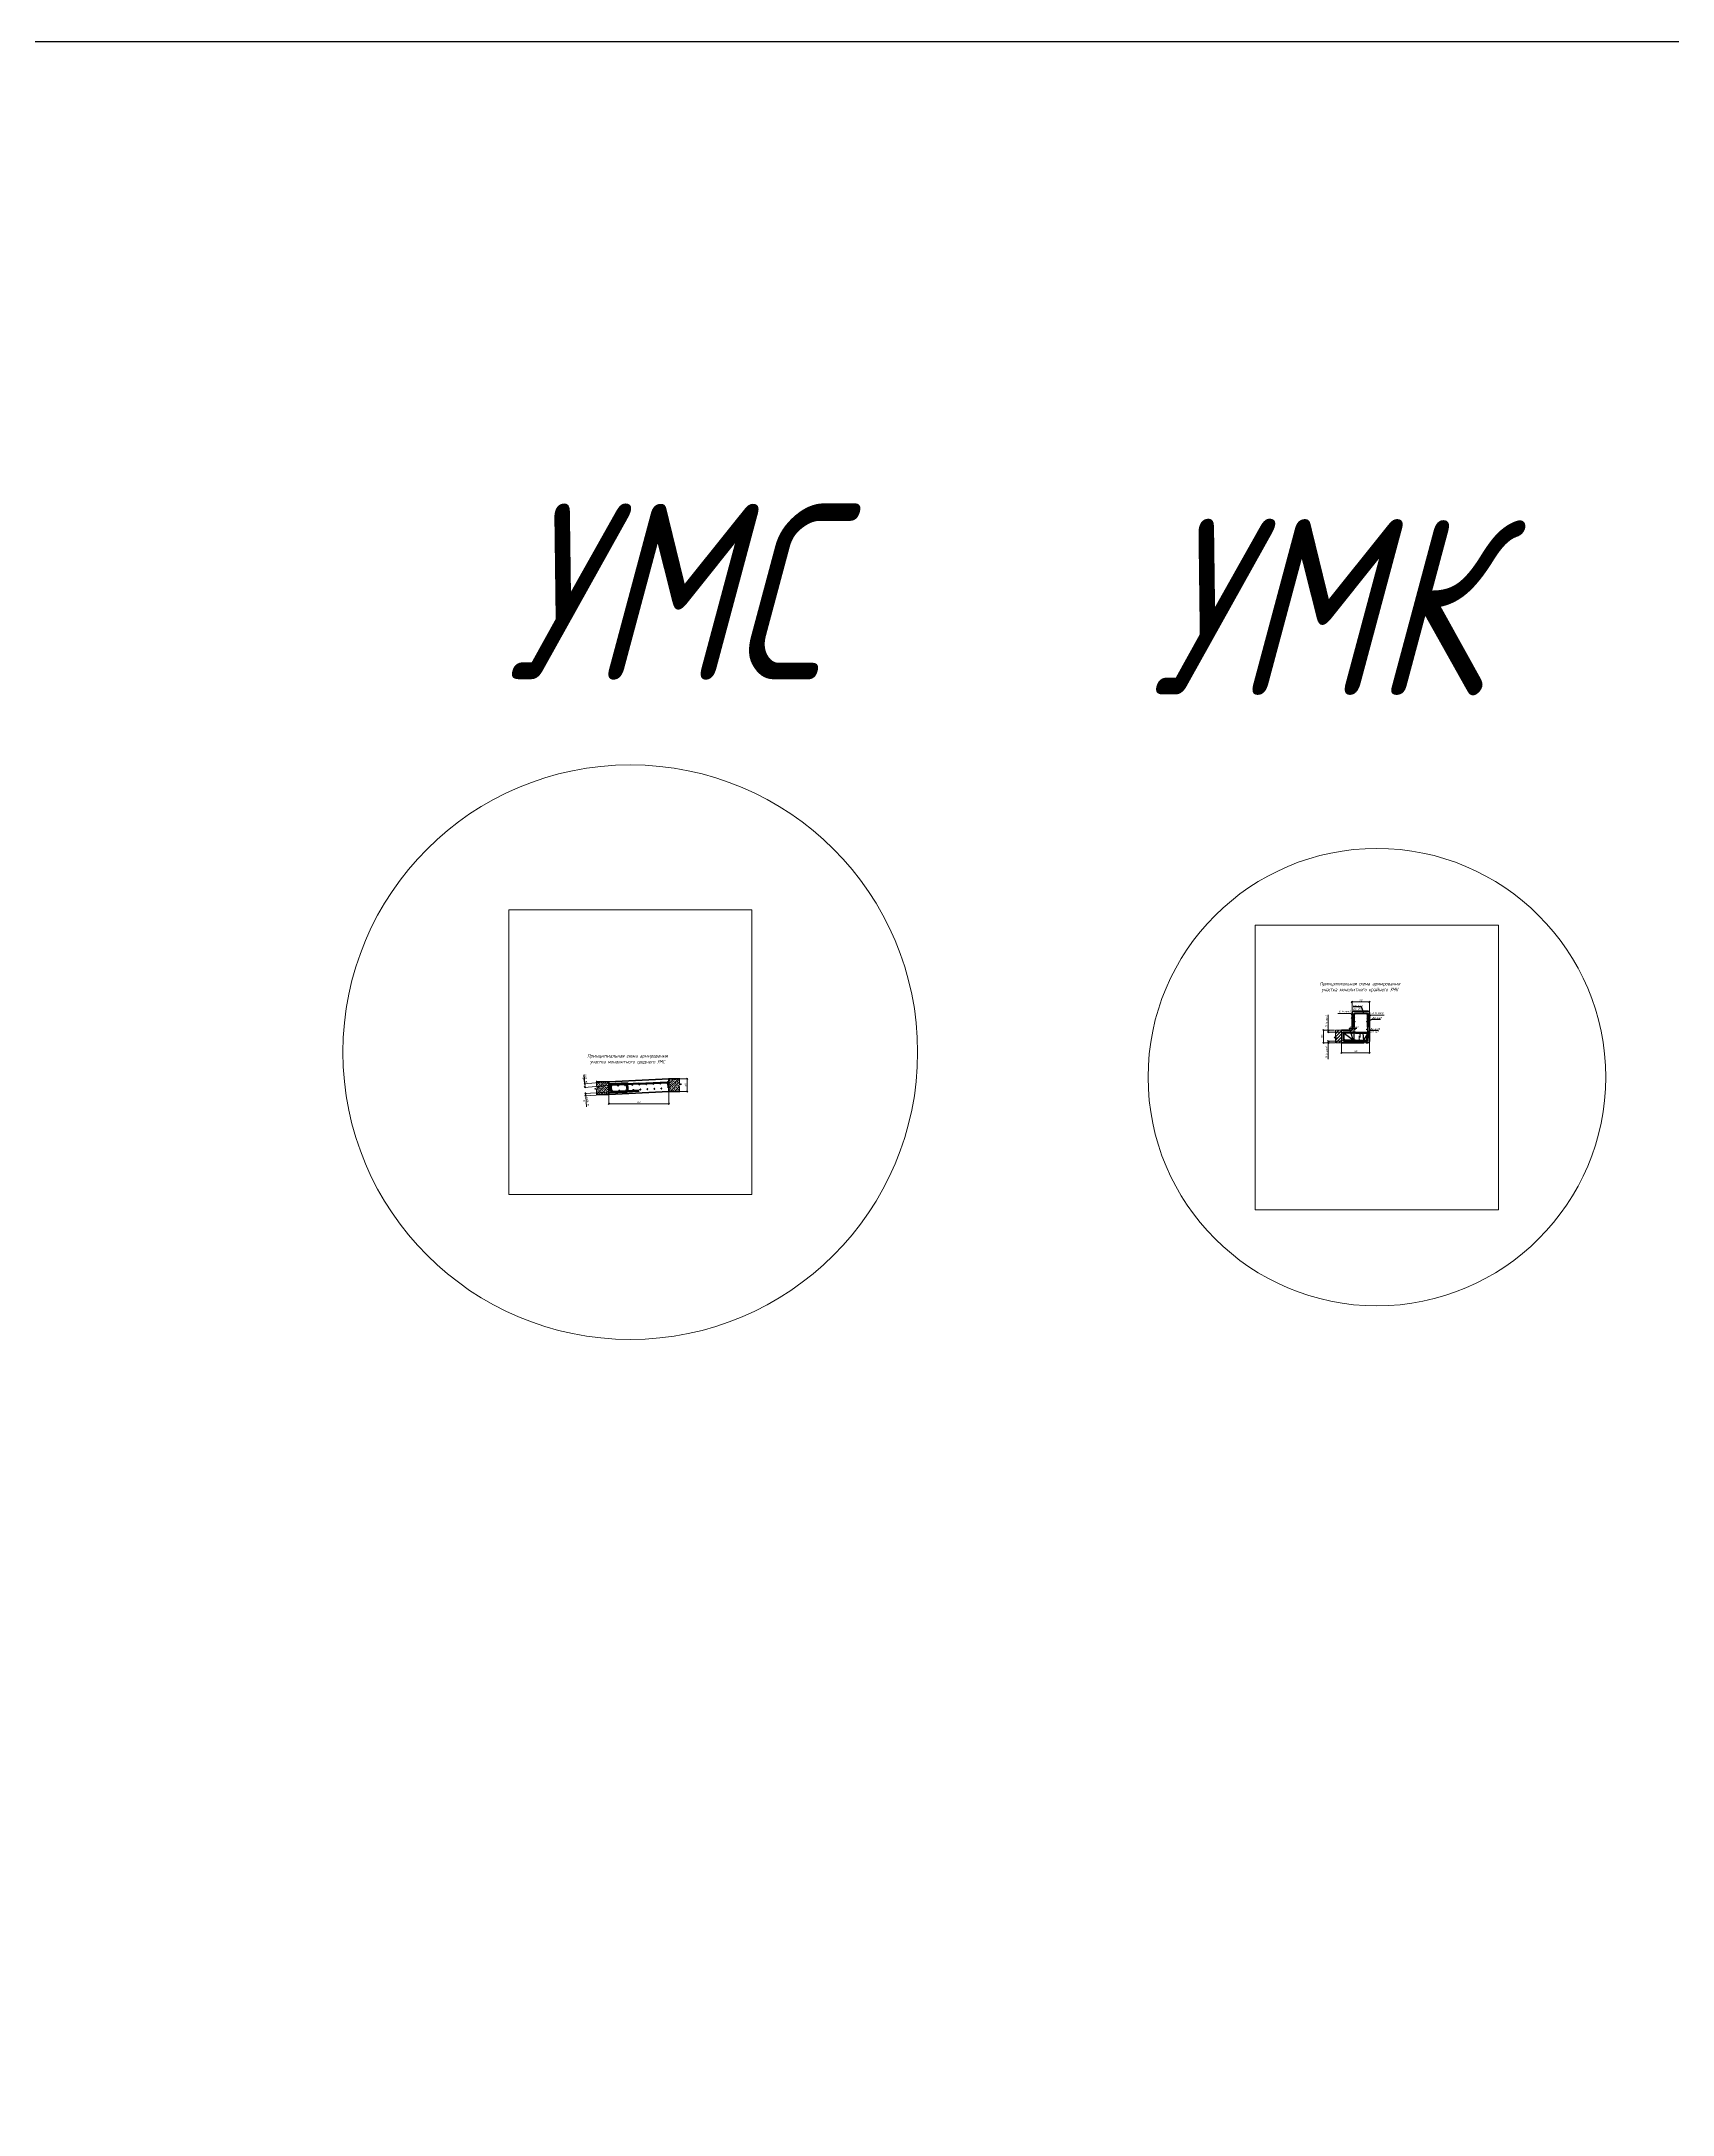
# Model space of a CAD drawing. Header units: millimetres. Extents: x 263685 to 14136308, y -2404013 to 2433772.
# Drawn here: x 6519856 to 6543053, y -197784 to -168288 of the extents above; entities that cross this region are included whole.
import ezdxf
from ezdxf import colors
from ezdxf.entities.mleader import LeaderData, LeaderLine
from ezdxf.math import Vec2, Vec3

# ---------------------------------------------------------------- set-up
doc = ezdxf.new("R2010")
doc.units = ezdxf.units.MM
for name, color, linetype, lineweight in [('1-Бетон', 106, 'Continuous', 35), ('Арматура', 1, 'Continuous', 40), ('ИС_TXT', 4, 'Continuous', 18), ('ИС_АРМ', 1, 'Continuous', 35), ('ИС_АРМ_d10_A400', 40, 'Continuous', 20), ('ИС_АРМ_d16_A400', 1, 'Continuous', 30), ('ИС_АРМ_d8_A240', 111, 'Continuous', 18), ('ИС_Мвн', 3, 'Continuous', 18), ('ИС_МП_Med', 7, 'Continuous', 35), ('ИС_Основная', 7, 'Continuous', 35), ('ИС_ПС_Тон', 3, 'Continuous', 18), ('ИС_Разм', 3, 'Continuous', 18), ('ИС_РЗМ', 3, 'Continuous', 18), ('ИС_Штриховка', 2, 'Continuous', 9), ('Размер', 4, 'Continuous', 25), ('Тонкая', 3, 'Continuous', 15)]:
    doc.layers.add(name, color=color, linetype=linetype, lineweight=lineweight)
doc.layers.add('_Defpoints', color=8, linetype='Continuous', plot=False)
doc.layers.add('VPORTS', color=11, linetype='Continuous', lineweight=0, plot=False)
doc.styles.add('0', font='isocpeur.ttf', dxfattribs={"width": 0.8, "oblique": 15})
doc.styles.add('10', font='isocpeur.ttf', dxfattribs={"width": 0.8, "oblique": 15, "height": 25})
doc.dimstyles.new('10', dxfattribs={"dimscale": 10, "dimtxt": 2.5, "dimasz": 2, "dimexe": 1, "dimexo": 1, "dimgap": 0.8, "dimtad": 1, "dimdec": 0, "dimtxsty": '0', "dimblk": 'OBLIQUE', "dimcen": 2.5, "dimdle": 1, "dimclrd": 256, "dimclre": 256, "dimclrt": 256, "dimaunit": 1, "dimadec": 1, "dimazin": 0, "dimtfac": 1, "dimtdec": 0, "dimtmove": 1, "dimatfit": 3, "dimfxl": 1, "dimlwd": -1, "dimlwe": -1, "dimarcsym": 0})

# ---------------------------------------------------------------- blocks, each defined once
blk = doc.blocks.new('_OBLIQUE')
at = {"color": 0, "linetype": 'ByBlock', "lineweight": -2}
blk.add_line((0.5, 0.5), (-0.5, -0.5), dxfattribs=at)
blk = doc.blocks.new('*D662')
at = {"layer": 'Defpoints', "color": 0, "transparency": 16777216}
for p in [(6527595, -183287), (6527990, -183230), (6527992, -183263)]:
    blk.add_point(p, dxfattribs=at)
at = {"layer": 'ИС_Разм', "transparency": 16777216}
for p, q in [((6527980, -183231), (6527583, -183254)), ((6527982, -183264), (6527585, -183288)), ((6527593, -183244), (6527596, -183297))]:
    blk.add_line(p, q, dxfattribs=at)
at = {"layer": 'ИС_Разм', "transparency": 16777216, "xscale": 20, "yscale": 20, "zscale": 20}
for p, rotation in [((6527593, -183254), 93.38866448963279), ((6527595, -183287), 273.3886644896328)]:
    blk.add_blockref('_OBLIQUE', p, dxfattribs=dict(at, rotation=rotation))
at = {"layer": 'ИС_Разм', "transparency": 16777216, "insert": (6527576, -183368), "char_height": 25, "attachment_point": 5, "rotation": 90, "style": '0'}
blk.add_mtext('20', dxfattribs=at)
blk = doc.blocks.new('*D654')
at = {"layer": 'Defpoints', "color": 0, "transparency": 16777216}
for p in [(6527583, -183119), (6527961, -183086), (6527965, -183136)]:
    blk.add_point(p, dxfattribs=at)
at = {"layer": 'ИС_Разм', "transparency": 16777216}
for p, q in [((6527951, -183087), (6527573, -183120)), ((6527955, -183137), (6527577, -183169)), ((6527588, -183178), (6527582, -183109))]:
    blk.add_line(p, q, dxfattribs=at)
at = {"layer": 'ИС_Разм', "transparency": 16777216, "xscale": 20, "yscale": 20, "zscale": 20}
for p, rotation in [((6527583, -183119), 94.91021370355095), ((6527587, -183168), 274.9102137035509)]:
    blk.add_blockref('_OBLIQUE', p, dxfattribs=dict(at, rotation=rotation))
at = {"layer": 'ИС_Разм', "transparency": 16777216, "insert": (6527554, -183049), "char_height": 25, "attachment_point": 5, "rotation": 90, "style": '0'}
blk.add_mtext('30', dxfattribs=at)
blk = doc.blocks.new('A$C39B41F30')
at = {"layer": 'Тонкая', "color": 3, "linetype": 'Continuous'}
for p, q in [((-30, 78), (30, 102)), ((-30, 78), (0, 69)), ((0, 190), (0, 111)), ((30, 102), (0, 111)), ((0, 69), (0, -10))]:
    blk.add_line(p, q, dxfattribs=at)
blk = doc.blocks.new('*D655')
at = {"layer": 'Defpoints', "color": 0, "transparency": 16777216}
for p in [(6528777, -183046), (6528777, -183226), (6529038, -183226)]:
    blk.add_point(p, dxfattribs=at)
at = {"layer": 'ИС_Разм', "transparency": 16777216}
for p, q in [((6528787, -183046), (6529048, -183046)), ((6529038, -183036), (6529038, -183236)), ((6528787, -183226), (6529048, -183226))]:
    blk.add_line(p, q, dxfattribs=at)
at = {"layer": 'ИС_Разм', "transparency": 16777216, "xscale": 20, "yscale": 20, "zscale": 20}
for p, rotation in [((6529038, -183046), 90), ((6529038, -183226), 270)]:
    blk.add_blockref('_OBLIQUE', p, dxfattribs=dict(at, rotation=rotation))
at = {"layer": 'ИС_Разм', "transparency": 16777216, "insert": (6529018, -183136), "char_height": 25, "attachment_point": 5, "rotation": 90, "style": '0'}
blk.add_mtext('180', dxfattribs=at)
blk = doc.blocks.new('*D763')
at = {"layer": 'Defpoints', "color": 0, "transparency": 16777216}
for p in [(6527927, -183269), (6528777, -183226), (6528777, -183401)]:
    blk.add_point(p, dxfattribs=at)
at = {"layer": 'ИС_Разм', "transparency": 16777216}
for p, q in [((6527917, -183401), (6528787, -183401)), ((6527927, -183279), (6527927, -183411)), ((6528777, -183236), (6528777, -183411))]:
    blk.add_line(p, q, dxfattribs=at)
at = {"layer": 'ИС_Разм', "transparency": 16777216, "xscale": 20, "yscale": 20, "zscale": 20, "rotation": 180}
blk.add_blockref('_OBLIQUE', (6527927, -183401), dxfattribs=at)
at = {"layer": 'ИС_Разм', "transparency": 16777216, "xscale": 20, "yscale": 20, "zscale": 20}
blk.add_blockref('_OBLIQUE', (6528777, -183401), dxfattribs=at)
at = {"layer": 'ИС_Разм', "transparency": 16777216, "insert": (6528352, -183380), "char_height": 25, "attachment_point": 5, "style": '0'}
blk.add_mtext('850', dxfattribs=at)
blk = doc.blocks.new('*D656')
at = {"layer": 'Defpoints', "color": 0, "transparency": 16777216}
for p in [(6538088, -182534), (6538258, -182354), (6538259, -182534)]:
    blk.add_point(p, dxfattribs=at)
at = {"layer": 'ИС_РЗМ', "transparency": 16777216}
for p, q in [((6538248, -182354), (6538078, -182354)), ((6538249, -182534), (6538078, -182534)), ((6538088, -182344), (6538088, -182544))]:
    blk.add_line(p, q, dxfattribs=at)
at = {"layer": 'ИС_РЗМ', "transparency": 16777216, "xscale": 20, "yscale": 20, "zscale": 20}
for p, rotation in [((6538088, -182354), 90), ((6538088, -182534), 270)]:
    blk.add_blockref('_OBLIQUE', p, dxfattribs=dict(at, rotation=rotation))
at = {"layer": 'ИС_РЗМ', "transparency": 16777216, "insert": (6538068, -182444), "char_height": 25, "attachment_point": 5, "rotation": 90, "style": '0'}
blk.add_mtext('180', dxfattribs=at)
blk = doc.blocks.new('A$C4D9408DB')
at = {"layer": 'ИС_Штриховка'}
h = blk.add_hatch(dxfattribs=at)
h.set_pattern_fill('ANSI31', color=256, scale=10, angle=90, style=0)
h.set_pattern_definition([(135, (-124209.044, 128679.412), (-22.4506403, -22.4506403), [])])
h.paths.add_polyline_path([(53, -108), (123, -108), (87, -86), (87, 0), (0, 0), (0, -116), (68, -116)])
h.paths.add_polyline_path([(0, -116), (0, -180), (87, -180), (87, -127), (68, -116)])
at = {"layer": 'ИС_TXT'}
for points in [[(0, -37), (-264, -37), (-264, -107)], [(0, -153), (-251, -153), (-251, -83)]]:
    blk.add_lwpolyline(points, dxfattribs=at)
at = {"layer": 'ИС_Мвн'}
blk.add_lwpolyline([(0, -180), (0, 0), (87, 0), (87, -92), (106, -108), (63, -108), (87, -124), (87, -180), (0, -180)], dxfattribs=at)
blk = doc.blocks.new('*D657')
at = {"layer": 'Defpoints', "color": 0, "transparency": 16777216}
for p in [(6538158, -182534), (6538258, -182534), (6538342, -182514)]:
    blk.add_point(p, dxfattribs=at)
at = {"layer": 'ИС_РЗМ', "transparency": 16777216}
for p, q in [((6538332, -182514), (6538148, -182514)), ((6538248, -182534), (6538148, -182534)), ((6538158, -182504), (6538158, -182544)), ((6538158, -182766), (6538158, -182534))]:
    blk.add_line(p, q, dxfattribs=at)
at = {"layer": 'ИС_РЗМ', "transparency": 16777216, "xscale": 20, "yscale": 20, "zscale": 20}
for p, rotation in [((6538158, -182514), 90), ((6538158, -182534), 270)]:
    blk.add_blockref('_OBLIQUE', p, dxfattribs=dict(at, rotation=rotation))
at = {"layer": 'ИС_РЗМ', "transparency": 16777216, "insert": (6538133, -182672), "char_height": 25, "width": 203.71, "attachment_point": 5, "rotation": 90, "style": '0'}
blk.add_mtext('20 (в свету)', dxfattribs=at)
blk = doc.blocks.new('*D658')
at = {"layer": 'Defpoints', "color": 0, "transparency": 16777216}
for p in [(6538158, -182354), (6538258, -182354), (6538370, -182385)]:
    blk.add_point(p, dxfattribs=at)
at = {"layer": 'ИС_РЗМ', "transparency": 16777216}
for p, q in [((6538158, -182136), (6538158, -182354)), ((6538248, -182354), (6538148, -182354)), ((6538360, -182385), (6538148, -182385)), ((6538158, -182395), (6538158, -182344))]:
    blk.add_line(p, q, dxfattribs=at)
at = {"layer": 'ИС_РЗМ', "transparency": 16777216, "xscale": 20, "yscale": 20, "zscale": 20}
for p, rotation in [((6538158, -182354), 90), ((6538158, -182385), 270)]:
    blk.add_blockref('_OBLIQUE', p, dxfattribs=dict(at, rotation=rotation))
at = {"layer": 'ИС_РЗМ', "transparency": 16777216, "insert": (6538133, -182229), "char_height": 25, "attachment_point": 5, "rotation": 90, "style": '0'}
blk.add_mtext('30 (в свету)', dxfattribs=at)
blk = doc.blocks.new('*D766')
at = {"layer": 'Defpoints', "color": 0, "transparency": 16777216}
for p in [(6538345, -182534, 5778), (6538745, -182514, 5778), (6538745, -182676)]:
    blk.add_point(p, dxfattribs=at)
at = {"layer": 'ИС_Разм', "transparency": 16777216}
for p, q in [((6538345, -182544), (6538345, -182686)), ((6538745, -182524), (6538745, -182686)), ((6538335, -182676), (6538755, -182676))]:
    blk.add_line(p, q, dxfattribs=at)
at = {"layer": 'ИС_Разм', "transparency": 16777216, "xscale": 20, "yscale": 20, "zscale": 20, "rotation": 180}
blk.add_blockref('_OBLIQUE', (6538345, -182676), dxfattribs=at)
at = {"layer": 'ИС_Разм', "transparency": 16777216, "xscale": 20, "yscale": 20, "zscale": 20}
blk.add_blockref('_OBLIQUE', (6538745, -182676), dxfattribs=at)
at = {"layer": 'ИС_Разм', "transparency": 16777216, "insert": (6538545, -182655), "char_height": 25, "attachment_point": 5, "style": '0'}
blk.add_mtext('400', dxfattribs=at)
blk = doc.blocks.new('*U366')
h = blk.add_hatch(color=256)
edge = h.paths.add_edge_path()
edge.add_arc((0, 0), 4, 0, 180)
edge.add_arc((0, 0), 4, 180, 360)
blk.add_circle((0, 0), 4)
blk = doc.blocks.new('*U474')
blk.add_blockref('*U366', (0, 0))
blk = doc.blocks.new('*U473')
at = {"layer": 'ИС_АРМ_d10_A400', "color": 0, "linetype": 'ByBlock', "lineweight": -2, "transparency": 16777216}
for p in [(0, 0), (170, 0), (0, -110), (0, -220), (170, -110), (170, -220)]:
    blk.add_blockref('*U474', p, dxfattribs=at)
blk = doc.blocks.new('_None')
blk = doc.blocks.new('*D659')
at = {"layer": 'Defpoints', "color": 0, "transparency": 16777216}
for p in [(6538717, -182191), (6538745, -182179), (6538745, -182191)]:
    blk.add_point(p, dxfattribs=at)
at = {"layer": 'ИС_Мвн', "transparency": 16777216}
for p, q in [((6538707, -182179), (6538755, -182179)), ((6538717, -182181), (6538717, -182169)), ((6538731, -182179), (6538764, -182142)), ((6538745, -182181), (6538745, -182169)), ((6538764, -182142), (6538952, -182142))]:
    blk.add_line(p, q, dxfattribs=at)
at = {"layer": 'ИС_Мвн', "transparency": 16777216, "xscale": 20, "yscale": 20, "zscale": 20, "rotation": 180}
blk.add_blockref('_OBLIQUE', (6538717, -182179), dxfattribs=at)
at = {"layer": 'ИС_Мвн', "transparency": 16777216, "xscale": 20, "yscale": 20, "zscale": 20}
blk.add_blockref('_OBLIQUE', (6538745, -182179), dxfattribs=at)
at = {"layer": 'ИС_Мвн', "transparency": 16777216, "insert": (6538858, -182116), "char_height": 25, "attachment_point": 5, "style": '0'}
blk.add_mtext('30 (в свету)', dxfattribs=at)
blk = doc.blocks.new('*D660')
at = {"layer": 'Defpoints', "color": 0, "transparency": 16777216}
for p in [(6538495, -182179), (6538495, -182191), (6538523, -182191)]:
    blk.add_point(p, dxfattribs=at)
at = {"layer": 'Тонкая', "transparency": 16777216}
for p, q in [((6538479, -182118), (6538292, -182118)), ((6538509, -182179), (6538479, -182118)), ((6538533, -182179), (6538485, -182179)), ((6538495, -182181), (6538495, -182169)), ((6538523, -182181), (6538523, -182169))]:
    blk.add_line(p, q, dxfattribs=at)
at = {"layer": 'Тонкая', "transparency": 16777216, "xscale": 20, "yscale": 20, "zscale": 20, "rotation": 180}
blk.add_blockref('_OBLIQUE', (6538495, -182179), dxfattribs=at)
at = {"layer": 'Тонкая', "transparency": 16777216, "xscale": 20, "yscale": 20, "zscale": 20}
blk.add_blockref('_OBLIQUE', (6538523, -182179), dxfattribs=at)
at = {"layer": 'Тонкая', "transparency": 16777216, "insert": (6538386, -182093), "char_height": 25, "attachment_point": 5, "style": '0'}
blk.add_mtext('30 (в свету)', dxfattribs=at)
blk = doc.blocks.new('*D661')
at = {"layer": 'Defpoints', "color": 0, "transparency": 16777216}
for p in [(6538745, -181954), (6538495, -182104), (6538745, -182104)]:
    blk.add_point(p, dxfattribs=at)
at = {"layer": 'ИС_Разм', "transparency": 16777216}
for p, q in [((6538485, -181954), (6538755, -181954)), ((6538495, -182094), (6538495, -181944)), ((6538745, -182094), (6538745, -181944))]:
    blk.add_line(p, q, dxfattribs=at)
at = {"layer": 'ИС_Разм', "transparency": 16777216, "xscale": 20, "yscale": 20, "zscale": 20, "rotation": 180}
blk.add_blockref('_OBLIQUE', (6538495, -181954), dxfattribs=at)
at = {"layer": 'ИС_Разм', "transparency": 16777216, "xscale": 20, "yscale": 20, "zscale": 20}
blk.add_blockref('_OBLIQUE', (6538745, -181954), dxfattribs=at)
at = {"layer": 'ИС_Разм', "transparency": 16777216, "insert": (6538620, -181934), "char_height": 25, "attachment_point": 5, "style": '0'}
blk.add_mtext('250', dxfattribs=at)
blk = doc.blocks.new('*U470')
blk.add_blockref('*U366', (0, 0))
blk = doc.blocks.new('*U469')
at = {"layer": 'ИС_АРМ_d8_A240', "color": 0, "linetype": 'ByBlock', "lineweight": -2, "transparency": 16777216}
for p in [(-315, 90), (-315, 0), (-210, 90), (-210, 0), (-105, 90), (-105, 0), (0, 90), (0, 0)]:
    blk.add_blockref('*U470', p, dxfattribs=at)

msp = doc.modelspace()

# ---------------------------------------------------------------- hatches: boundary and pattern name
at = {"layer": 'Арматура', "ltscale": 20}
for points in [[(6527961.8599, -183149.2908, 1), (6527953.8698, -183149.6898, 1)], [(6528061.7354, -183144.3025, 1), (6528053.7453, -183144.7016, 1)], [(6528161.6109, -183139.3143, 1), (6528153.6208, -183139.7133, 1)], [(6528261.4864, -183134.326, 1), (6528253.4963, -183134.7251, 1)], [(6528361.3619, -183129.3378, 1), (6528353.3719, -183129.7369, 1)], [(6528461.2374, -183124.3496, 1), (6528453.2474, -183124.7486, 1)], [(6528561.1129, -183119.3613, 1), (6528553.1229, -183119.7604, 1)], [(6528660.9884, -183114.3731, 1), (6528652.9984, -183114.7721, 1)], [(6528760.8639, -183109.3848, 1), (6528752.8739, -183109.7839, 1)], [(6527978.2615, -183219.5657, 1), (6527970.2714, -183219.9647, 1)], [(6528078.137, -183214.5774, 1), (6528070.1469, -183214.9765, 1)], [(6528178.0125, -183209.5892, 1), (6528170.0224, -183209.9883, 1)], [(6528277.888, -183204.601, 1), (6528269.898, -183205, 1)], [(6528377.7635, -183199.6127, 1), (6528369.7735, -183200.0118, 1)], [(6528477.639, -183194.6245, 1), (6528469.649, -183195.0235, 1)], [(6528577.5145, -183189.6362, 1), (6528569.5245, -183190.0353, 1)], [(6528677.39, -183184.648, 1), (6528669.4, -183185.047, 1)]]:
    msp.add_hatch(color=1, dxfattribs=at).paths.add_polyline_path(points)
at = {"layer": 'ИС_Штриховка'}
h = msp.add_hatch(dxfattribs=at)
h.set_pattern_fill('ANSI33', color=256, scale=7, style=0)
h.set_pattern_definition([(45, (5704272.76, -391263.1), (-31.4308964, 31.4308964), []), (45, (5704304.19, -391263.1), (-31.4308964, 31.4308964), [22.225, -11.1125])])
h.paths.add_polyline_path([(6527749.9042, -183089.0676), (6527749.9042, -183155.0761), (6527780.0687, -183164.1034), (6527719.7397, -183188.7097), (6527749.9042, -183197.737), (6527749.9042, -183269.0676), (6527926.9537, -183269.0676), (6527926.9537, -183089.0676)])
h = msp.add_hatch(dxfattribs=at)
h.set_pattern_fill('ANSI33', color=256, scale=7, style=0)
h.set_pattern_definition([(45, (5704523.04, -391265.353), (-31.4308964, 31.4308964), []), (45, (5704554.47, -391265.353), (-31.4308964, 31.4308964), [22.225, -11.1125])])
h.paths.add_polyline_path([(6528931.1392, -183157.3925), (6528900.9747, -183148.3651), (6528961.3037, -183123.7589), (6528931.1392, -183114.7315), (6528931.1392, -183046.062), (6528777.2336, -183046.062), (6528777.2336, -183226.062), (6528931.1392, -183226.062)])

# ---------------------------------------------------------------- linework, layer by layer
at = {"color": 1}
msp.add_lwpolyline([(6328301.4996, -168287.8703), (6595534.7573, -168287.8703), (6595534.7573, -265560.0889), (6328301.4996, -265560.0889)], close=True, dxfattribs=at)
at = {"layer": '1-Бетон', "elevation": 5778.159}
msp.add_lwpolyline([(6538344.9233, -182534.1282), (6538664.5063, -182534.1282, -1), (6538694.5063, -182534.1282), (6538724.7753, -182534.1282), (6538744.7753, -182514.1282), (6538744.7753, -182104.1282), (6538724.7753, -182084.1282), (6538514.7753, -182084.1282), (6538494.7753, -182104.2553), (6538494.7753, -182354.1282), (6538344.9233, -182354.1282)], format="xyb", dxfattribs=at)
at = {"layer": '1-Бетон'}
msp.add_lwpolyline([(6528777.2336, -183226.062), (6527926.9537, -183269.0676), (6527926.9537, -183089.0676), (6528777.2336, -183046.062)], close=True, dxfattribs=at)
at = {"layer": '_Defpoints'}
for p, q in [((6527935.0233, -183148.805), (6527938.515, -183218.7178)), ((6527948.5065, -183148.1316), (6527951.9982, -183218.0444)), ((6527953.005, -183223.7251), (6527949.5133, -183153.8122)), ((6528352.761, -183111.1695), (6527951.3544, -183131.2079)), ((6528353.443, -183124.6531), (6527951.5903, -183144.7235)), ((6527968.4857, -183222.9519), (6527964.994, -183153.039)), ((6528352.761, -183111.1695), (6528754.1411, -183090.6044)), ((6528353.443, -183124.6531), (6528755.27, -183104.0749)), ((6528758.682, -183107.1544), (6528762.2621, -183177.0628)), ((6528772.1643, -183106.4639), (6528775.7445, -183176.3723)), ((6527970.8452, -183225.0869), (6528357.5459, -183205.7732)), ((6527971.6183, -183240.5676), (6528358.3289, -183221.2535))]:
    msp.add_line(p, q, dxfattribs=at)
at = {"layer": '_Defpoints', "elevation": 5778.159}
for points in [[(6538519.7748, -182312.6372), (6538519.7749, -182123.8288, -0.4142133233), (6538533.7749, -182109.8288), (6538705.7752, -182109.8288, -0.4142138034), (6538719.7752, -182123.8288), (6538719.7751, -182312.6372)], [(6538529.7748, -182312.6372), (6538529.7749, -182123.8288, -0.4142133233), (6538533.7749, -182119.8288), (6538705.7752, -182119.8288, -0.4142138034), (6538709.7752, -182123.8288), (6538709.7751, -182312.6372)]]:
    msp.add_lwpolyline(points, format="xyb", dxfattribs=at)
at = {"layer": '_Defpoints'}
for centre, radius, start, end in [((6527951.7524, -183147.9695), 16.75, 92.85923901, 182.85923903), ((6527951.7524, -183147.9695), 3.25, 92.85923901, 182.85923903), ((6528755.4362, -183107.3206), 16.75, 2.93165729, 92.9316573), ((6528755.4362, -183107.3206), 3.25, 2.93165729, 92.9316573), ((6527970.7329, -183222.8397), 17.75, 182.85923903, 272.85923901), ((6527970.7329, -183222.8397), 2.25, 182.85923903, 272.85923901)]:
    msp.add_arc(centre, radius, start, end, dxfattribs=at)
at = {"layer": 'Defpoints', "elevation": 5778.159}
for points in [[(6538544.8493, -182384.1276), (6538377.1103, -182384.1276, 0.4142135624), (6538362.1103, -182399.1276), (6538362.1103, -182469.1276)], [(6538544.8493, -182514.1388), (6538385.1103, -182514.1388, -0.4142135624), (6538370.1103, -182499.1388), (6538370.1103, -182429.1388)], [(6538544.8493, -182384.1276), (6538712.5883, -182384.1276, -0.4142135624), (6538727.5883, -182399.1276), (6538727.5883, -182469.1276)], [(6538544.8493, -182514.1388), (6538704.5883, -182514.1388, 0.4142135624), (6538719.5883, -182499.1388), (6538719.5883, -182429.1388)]]:
    msp.add_lwpolyline(points, format="xyb", dxfattribs=at)
for points in [[(6538544.8493, -182399.1276), (6538377.1103, -182399.1276), (6538377.1103, -182469.1276)], [(6538544.8493, -182499.1388), (6538385.1103, -182499.1388), (6538385.1103, -182429.1388)], [(6538544.8493, -182399.1276), (6538712.5883, -182399.1276), (6538712.5883, -182469.1276)], [(6538544.8493, -182499.1388), (6538704.5883, -182499.1388), (6538704.5883, -182429.1388)]]:
    msp.add_lwpolyline(points, dxfattribs=at)
at = {"layer": 'VPORTS'}
for centre in [(6527957.9388, -183149.4866), (6528057.8143, -183144.4984), (6528157.6898, -183139.5101), (6528257.5653, -183134.5219), (6528357.4408, -183129.5336), (6528457.3163, -183124.5454), (6528557.1919, -183119.5571), (6528657.0674, -183114.5689), (6528756.9429, -183109.5807), (6527974.2583, -183219.7656), (6528074.1338, -183214.7774), (6528174.0093, -183209.7891), (6528273.8848, -183204.8009), (6528373.7603, -183199.8126), (6528473.6359, -183194.8244), (6528573.5114, -183189.8362), (6528673.3869, -183184.8479)]:
    msp.add_circle(centre, 4.5, dxfattribs=at)
at = {"layer": 'Арматура', "color": 7, "ltscale": 20}
for centre in [(6527957.9388, -183149.4866), (6528057.8143, -183144.4984), (6528157.6898, -183139.5101), (6528257.5653, -183134.5219), (6528357.4408, -183129.5336), (6528457.3163, -183124.5454), (6528557.1919, -183119.5571), (6528657.0674, -183114.5689), (6528756.9429, -183109.5807), (6527974.2664, -183219.7652), (6527974.2664, -183219.7652), (6528074.142, -183214.777), (6528074.142, -183214.777), (6528174.0175, -183209.7887), (6528174.0175, -183209.7887), (6528273.893, -183204.8005), (6528273.893, -183204.8005), (6528373.7685, -183199.8122), (6528373.7685, -183199.8122), (6528473.644, -183194.824), (6528473.644, -183194.824), (6528573.5195, -183189.8358), (6528573.5195, -183189.8358), (6528673.395, -183184.8475), (6528673.395, -183184.8475)]:
    msp.add_circle(centre, 4, dxfattribs=at)
at = {"layer": 'ИС_АРМ', "color": 4}
for points in [[(6527922.3019, -183248.909), (6528185.9735, -183235.7474), (6528181.0907, -183137.9282)], [(6527926.9537, -183119.4772), (6528190.6115, -183106.1418), (6528195.5589, -183203.9578)]]:
    msp.add_lwpolyline(points, dxfattribs=at)
at = {"layer": 'ИС_АРМ_d16_A400', "lineweight": -3}
for p, q in [((6527960.7454, -183223.3385), (6527957.2536, -183153.4256)), ((6527971.2318, -183232.8272), (6528357.9374, -183213.5133))]:
    msp.add_line(p, q, dxfattribs=at)
at = {"layer": 'ИС_АРМ_d16_A400', "lineweight": -3, "elevation": 5778.159}
for points in [[(6538524.7748, -182312.6372), (6538524.7749, -182123.8288, -0.4142133233), (6538533.7749, -182114.8288), (6538705.7752, -182114.8288, -0.4142138034), (6538714.7752, -182123.8288), (6538714.7751, -182312.6372), (6538714.7754, -182502.1567, -0.414217093), (6538705.7754, -182511.1568), (6538533.7751, -182511.1568, -0.4142138014), (6538524.7751, -182502.1568), (6538524.7753, -182312.6372)], [(6538369.6103, -182469.1276), (6538369.6103, -182399.1276, -0.4142135624), (6538377.1103, -182391.6276), (6538544.8493, -182391.6276), (6538712.5883, -182391.6276, -0.4142135624), (6538720.0883, -182399.1276), (6538720.0883, -182469.1276)], [(6538712.0883, -182429.1388), (6538712.0883, -182499.1388, -0.4142135624), (6538704.5883, -182506.6388), (6538544.8493, -182506.6388), (6538385.1103, -182506.6388, -0.4142135624), (6538377.6103, -182499.1388), (6538377.6103, -182429.1388)]]:
    msp.add_lwpolyline(points, format="xyb", dxfattribs=at)
at = {"layer": 'ИС_АРМ_d16_A400', "lineweight": -3}
msp.add_lwpolyline([(6527945.2566, -183218.3811), (6527941.7649, -183148.4683, -0.4142135623), (6527951.2536, -183137.9819), (6528353.102, -183117.9117), (6528754.9248, -183097.3337, -0.4142135623), (6528765.4232, -183106.8092), (6528769.0033, -183176.7175)], format="xyb", dxfattribs=at)
at = {"layer": 'ИС_МП_Med'}
for p, q in [((6527749.9042, -183089.0676), (6527926.9537, -183089.0676)), ((6527926.9537, -183089.0676), (6527926.9537, -183269.0676)), ((6527926.9537, -183269.0676), (6527749.9042, -183269.0676))]:
    msp.add_line(p, q, dxfattribs=at)
msp.add_lwpolyline([(6528931.1392, -183046.062), (6528777.2336, -183046.062), (6528777.2336, -183226.062), (6528931.1392, -183226.062)], dxfattribs=at)
at = {"layer": 'ИС_Основная', "color": 6, "ltscale": 20}
msp.add_arc((6527970.7329, -183222.8397), 10, 182.85923903, 272.85923901, dxfattribs=at)
at = {"layer": 'ИС_Разм'}
msp.add_line((6527595.931, -183296.9343), (6527605.8292, -183448.3407), dxfattribs=at)
at = {"layer": 'ИС_Разм', "color": 1}
for points in [[(6526501.9259, -180643.2861), (6529959.146, -180643.2861), (6529959.146, -184692.7636), (6526501.9259, -184692.7636)], [(6537118.9362, -180860.3703), (6540576.1563, -180860.3703), (6540576.1563, -184909.8478), (6537118.9362, -184909.8478)]]:
    msp.add_lwpolyline(points, close=True, dxfattribs=at)
at = {"layer": 'ИС_Разм'}
for centre, radius in [((6528230.5359, -182668.0248), 4086.8665), ((6538848.4931, -183023.7405), 3254.0473)]:
    msp.add_circle(centre, radius, dxfattribs=at)
at = {"layer": 'Размер'}
msp.add_line((6527582.7293, -183118.9964), (6527573.0911, -182991.7722), dxfattribs=at)

# ---------------------------------------------------------------- block references
at = {"layer": 'ИС_АРМ_d10_A400', "lineweight": -3, "xscale": -1}
msp.add_blockref('*U473', (6538704.7752, -182124.1288, 5778.159), dxfattribs=at)
at = {"layer": 'ИС_АРМ_d8_A240', "lineweight": -3, "xscale": -1}
msp.add_blockref('*U469', (6538389.1103, -182494.1277, 5778.159), dxfattribs=at)
at = {"layer": 'ИС_ПС_Тон', "lineweight": -3, "xscale": -1}
msp.add_blockref('A$C4D9408DB', (6538344.9233, -182354.1279, 5778.159), dxfattribs=at)
at = {"layer": 'ИС_Разм'}
for p in [(6527749.9042, -183266.4066), (6528931.1392, -183226.062)]:
    msp.add_blockref('A$C39B41F30', p, dxfattribs=at)

# ---------------------------------------------------------------- texts
at = {"layer": 'ИС_Разм', "attachment_point": 1, "style": '0'}
for s, insert, char_height, width in [('УМС', (6526448.7329, -174868.0217), 2500, 5676.051202), ('УМК', (6535609.574, -175085.1059), 2500, 6295.115183), ('\\pxqc;Принципиальная схема армирования\\Pучастка монолитного крайнего УМК', (6537289.8082, -181668.4841), 50, 2634.08042), ('\\pxqc;Принципиальная схема армирования\\Pучастка монолитного среднего УМС', (6526873.32, -182695.2626), 50, 2634.08042)]:
    msp.add_mtext(s, dxfattribs=dict(at, insert=insert, char_height=char_height, width=width))
at = {"layer": 'ИС_Разм', "char_height": 25, "width": 8944.919445, "attachment_point": 1, "rotation": 97.1405049, "style": '0'}
for insert in [(6527593.1361, -183107.6015), (6527617.0166, -183434.4817)]:
    msp.add_mtext('(в свету)', dxfattribs=dict(at, insert=insert))

# ---------------------------------------------------------------- dimensions: what is measured, and where the dimension line sits
at = {"layer": 'ИС_Мвн'}
dim = msp.add_linear_dim(base=(6538744.7812, -182178.6715, 5778.159), p1=(6538716.7838, -182190.9315, 5778.159), p2=(6538744.7812, -182190.9315, 5778.159), text='30 (в свету)', dimstyle='10', dxfattribs=at)
dim.commit()
dim.dimension.update_dxf_attribs({"geometry": '*D659', "text_midpoint": (6538772.4115, -182141.7965, 5778.159), "dimtype": 160})
at = {"layer": 'ИС_Разм'}
for base, p1, p2, picture, middle in [((6538744.7753, -181954.217, 5778.159), (6538494.7753, -182104.2553, 5778.159), (6538744.7753, -182104.2553, 5778.159), '*D661', (6538619.7753, -181933.717, 5778.159)), ((6538744.7753, -182675.8669), (6538344.9233, -182534.1285, 5778.159), (6538744.7753, -182514.1282, 5778.159), '*D766', (6538544.8493, -182655.3669)), ((6528777.2336, -183400.6915), (6527926.9537, -183269.0676), (6528777.2336, -183226.062), '*D763', (6528352.0936, -183380.1915))]:
    dim = msp.add_linear_dim(base=base, p1=p1, p2=p2, dimstyle='10', dxfattribs=at)
    dim.commit()
    dim.dimension.update_dxf_attribs({"geometry": picture, "text_midpoint": middle})
for base, p1, p2, angle, text, picture, middle in [((6527582.7293, -183118.9964), (6527965.2409, -183135.9607), (6527960.9918, -183086.5), 94.9102137, '30', '*D654', (6527553.8358, -183049.221)), ((6527595.3399, -183286.9518), (6527990.3381, -183230.1449), (6527992.31, -183263.4462), 273.38866449, '20', '*D662', (6527575.7333, -183367.8583))]:
    dim = msp.add_linear_dim(base=base, p1=p1, p2=p2, angle=angle, text=text, dimstyle='10', override={"dimtmove": 2}, dxfattribs=at)
    dim.commit()
    dim.dimension.update_dxf_attribs({"geometry": picture, "text_midpoint": middle, "dimtype": 161, "text_rotation": 90})
dim = msp.add_linear_dim(base=(6529038.1689, -183226.062), p1=(6528777.2336, -183046.062), p2=(6528777.2336, -183226.062), angle=90, dimstyle='10', dxfattribs=at)
dim.commit()
dim.dimension.update_dxf_attribs({"geometry": '*D655', "text_midpoint": (6529017.6689, -183136.062)})
at = {"layer": 'ИС_РЗМ'}
for base, p1, p2, angle, text, picture, middle in [((6538158.3939, -182354.1285, 5778.159), (6538369.9233, -182384.8368, 5778.159), (6538258.3939, -182354.1285, 5778.159), 270, '30 (в свету)', '*D658', (6538187.6061, -182229.2378, 5778.159)), ((6538158.3939, -182534.1285, 5778.159), (6538341.803, -182514.124, 5778.159), (6538258.3939, -182534.1285, 5778.159), 90, '20 (в свету)', '*D657', (6538171.2439, -182672.2494, 5778.159))]:
    dim = msp.add_linear_dim(base=base, p1=p1, p2=p2, angle=angle, text=text, dimstyle='10', override={"dimrnd": 5, "dimpost": '*'}, dxfattribs=at)
    dim.commit()
    dim.dimension.update_dxf_attribs({"geometry": picture, "text_midpoint": middle, "dimtype": 160})
dim = msp.add_linear_dim(base=(6538088.3939, -182534.2957, 5778.159), p1=(6538258.394, -182354.296, 5778.159), p2=(6538258.7437, -182534.2957, 5778.159), angle=90, dimstyle='10', dxfattribs=at)
dim.commit()
dim.dimension.update_dxf_attribs({"geometry": '*D656', "text_midpoint": (6538088.3939, -182444.2959, 5778.159), "dimtype": 160})
at = {"layer": 'Тонкая'}
dim = msp.add_linear_dim(base=(6538494.7812, -182178.6715, 5778.159), p1=(6538522.7786, -182190.9315, 5778.159), p2=(6538494.7812, -182190.9315, 5778.159), angle=180, text='30 (в свету)', dimstyle='10', dxfattribs=at)
dim.commit()
dim.dimension.update_dxf_attribs({"geometry": '*D660', "text_midpoint": (6538471.3087, -182118.0465, 5778.159), "dimtype": 160})

# ---------------------------------------------------------------- leaders
at = {"layer": 'ИС_Мвн'}
ml = msp.add_multileader_mtext('Standard', dxfattribs=at)
ml.set_content('%%C10 A240\\Pшаг 200', color=4, style='10')
ml.set_leader_properties(color=3)
ml.set_arrow_properties(name='NONE')
ml.build(insert=Vec2(0, 0))
ml.multileader.update_dxf_attribs({"text_left_attachment_type": 6, "text_right_attachment_type": 6, "dogleg_length": 0.36, "arrow_head_size": 0.18})
ctx = ml.context
ctx.base_point, ctx.char_height, ctx.arrow_head_size, ctx.landing_gap_size, ctx.plane_origin = Vec3(6538509.1065, -182024.8316, 5778.159), 25, 0.18, 1, Vec3(6538589.0625, -182288.086, 5778.159)
ctx.left_attachment, ctx.right_attachment = 6, 6
notes = []
notes.append((ctx, [(0, (1, 1, 0), (6538630.1653, -182024.8316, 5778.159), (-1, 0), 0.36, [(0, [(6538663.7964, -182114.8288, 5778.159)], 0, [])])]))
ctx.mtext.insert, ctx.mtext.width, ctx.mtext.flow_direction = Vec3(6538510.1065, -181994.8316, 5778.159), 314.09321, 5
ml = msp.add_multileader_mtext('Standard', dxfattribs=at)
ml.set_content('%%C12 A400', color=4, style='10')
ml.set_leader_properties(color=3)
ml.set_arrow_properties(name='NONE')
ml.build(insert=Vec2(0, 0))
ml.multileader.update_dxf_attribs({"text_left_attachment_type": 6, "text_right_attachment_type": 6, "dogleg_length": 0.36, "arrow_head_size": 0.18})
ctx = ml.context
ctx.base_point, ctx.char_height, ctx.arrow_head_size, ctx.landing_gap_size, ctx.plane_origin = Vec3(6538779.6096, -182197.7533, 5778.159), 25, 0.18, 1, Vec3(6537530.5698, -182622.2411, 5778.159)
ctx.left_attachment, ctx.right_attachment = 6, 6
notes.append((ctx, [(1, (1, 1, 0), (6538779.2496, -182197.7533, 5778.159), (1, 0), 0.36, [(0, [(6538708.7026, -182233.3701, 5778.159)], 0, [])])]))
ctx.mtext.insert, ctx.mtext.flow_direction = Vec3(6538780.6096, -182167.7533, 5778.159), 5
ml = msp.add_multileader_mtext('Standard', dxfattribs=at)
ml.set_content('%%C8 A240', color=4, style='10')
ml.set_leader_properties(color=3)
ml.set_arrow_properties(name='NONE')
ml.build(insert=Vec2(0, 0))
ml.multileader.update_dxf_attribs({"text_left_attachment_type": 6, "text_right_attachment_type": 6, "dogleg_length": 0.36, "arrow_head_size": 0.18})
ctx = ml.context
ctx.base_point, ctx.char_height, ctx.arrow_head_size, ctx.landing_gap_size, ctx.plane_origin = Vec3(6538458.263, -182328.8235, 5778.159), 25, 0.18, 1, Vec3(6538470.3987, -182724.9623, 5778.159)
ctx.left_attachment, ctx.right_attachment = 6, 6
notes.append((ctx, [(1, (1, 1, 0), (6538457.903, -182328.8235, 5778.159), (1, 0), 0.36, [(0, [(6538389.1103, -182404.1277, 5778.159), (6538509.1103, -182494.1277, 5778.159)], 0, [])])]))
ctx.mtext.insert, ctx.mtext.flow_direction = Vec3(6538459.263, -182298.8235, 5778.159), 5
ml = msp.add_multileader_mtext('Standard', dxfattribs=at)
ml.set_content('%%C14 A400\\Pшаг 100', color=4, style='10')
ml.set_leader_properties(color=3)
ml.set_arrow_properties(name='NONE')
ml.build(insert=Vec2(0, 0))
ml.multileader.update_dxf_attribs({"text_left_attachment_type": 6, "text_right_attachment_type": 6, "dogleg_length": 0.36, "arrow_head_size": 0.18})
ctx = ml.context
ctx.base_point, ctx.char_height, ctx.arrow_head_size, ctx.landing_gap_size, ctx.plane_origin = Vec3(6538750.7993, -182354.4014, 5778.159), 25, 0.18, 1, Vec3(6538569.2932, -182420.7616, 5778.159)
ctx.left_attachment, ctx.right_attachment = 6, 6
notes.append((ctx, [(1, (1, 1, 0), (6538750.4393, -182354.4014, 5778.159), (1, 0), 0.36, [(1, [(6538649.3139, -182391.629, 5778.159), (6538656.9272, -182506.6388, 5778.159)], 0, [])])]))
ctx.mtext.insert, ctx.mtext.width, ctx.mtext.flow_direction = Vec3(6538751.7993, -182324.4014, 5778.159), 248.604124, 5
for ctx, leaders in notes:
    for number, flags, end, landing, length, lines in leaders:
        leader = LeaderData()
        leader.index, (leader.has_last_leader_line, leader.has_dogleg_vector, leader.attachment_direction) = number, flags
        leader.last_leader_point, leader.dogleg_vector, leader.dogleg_length = Vec3(end), Vec3(landing), length
        for number, points, colour, breaks in lines:
            line = LeaderLine()
            line.index, line.vertices, line.color, line.breaks = number, Vec3.list(points), colors.encode_raw_color(colour), breaks
            leader.lines.append(line)
        ctx.leaders.append(leader)

doc.saveas('drawing.dxf')
